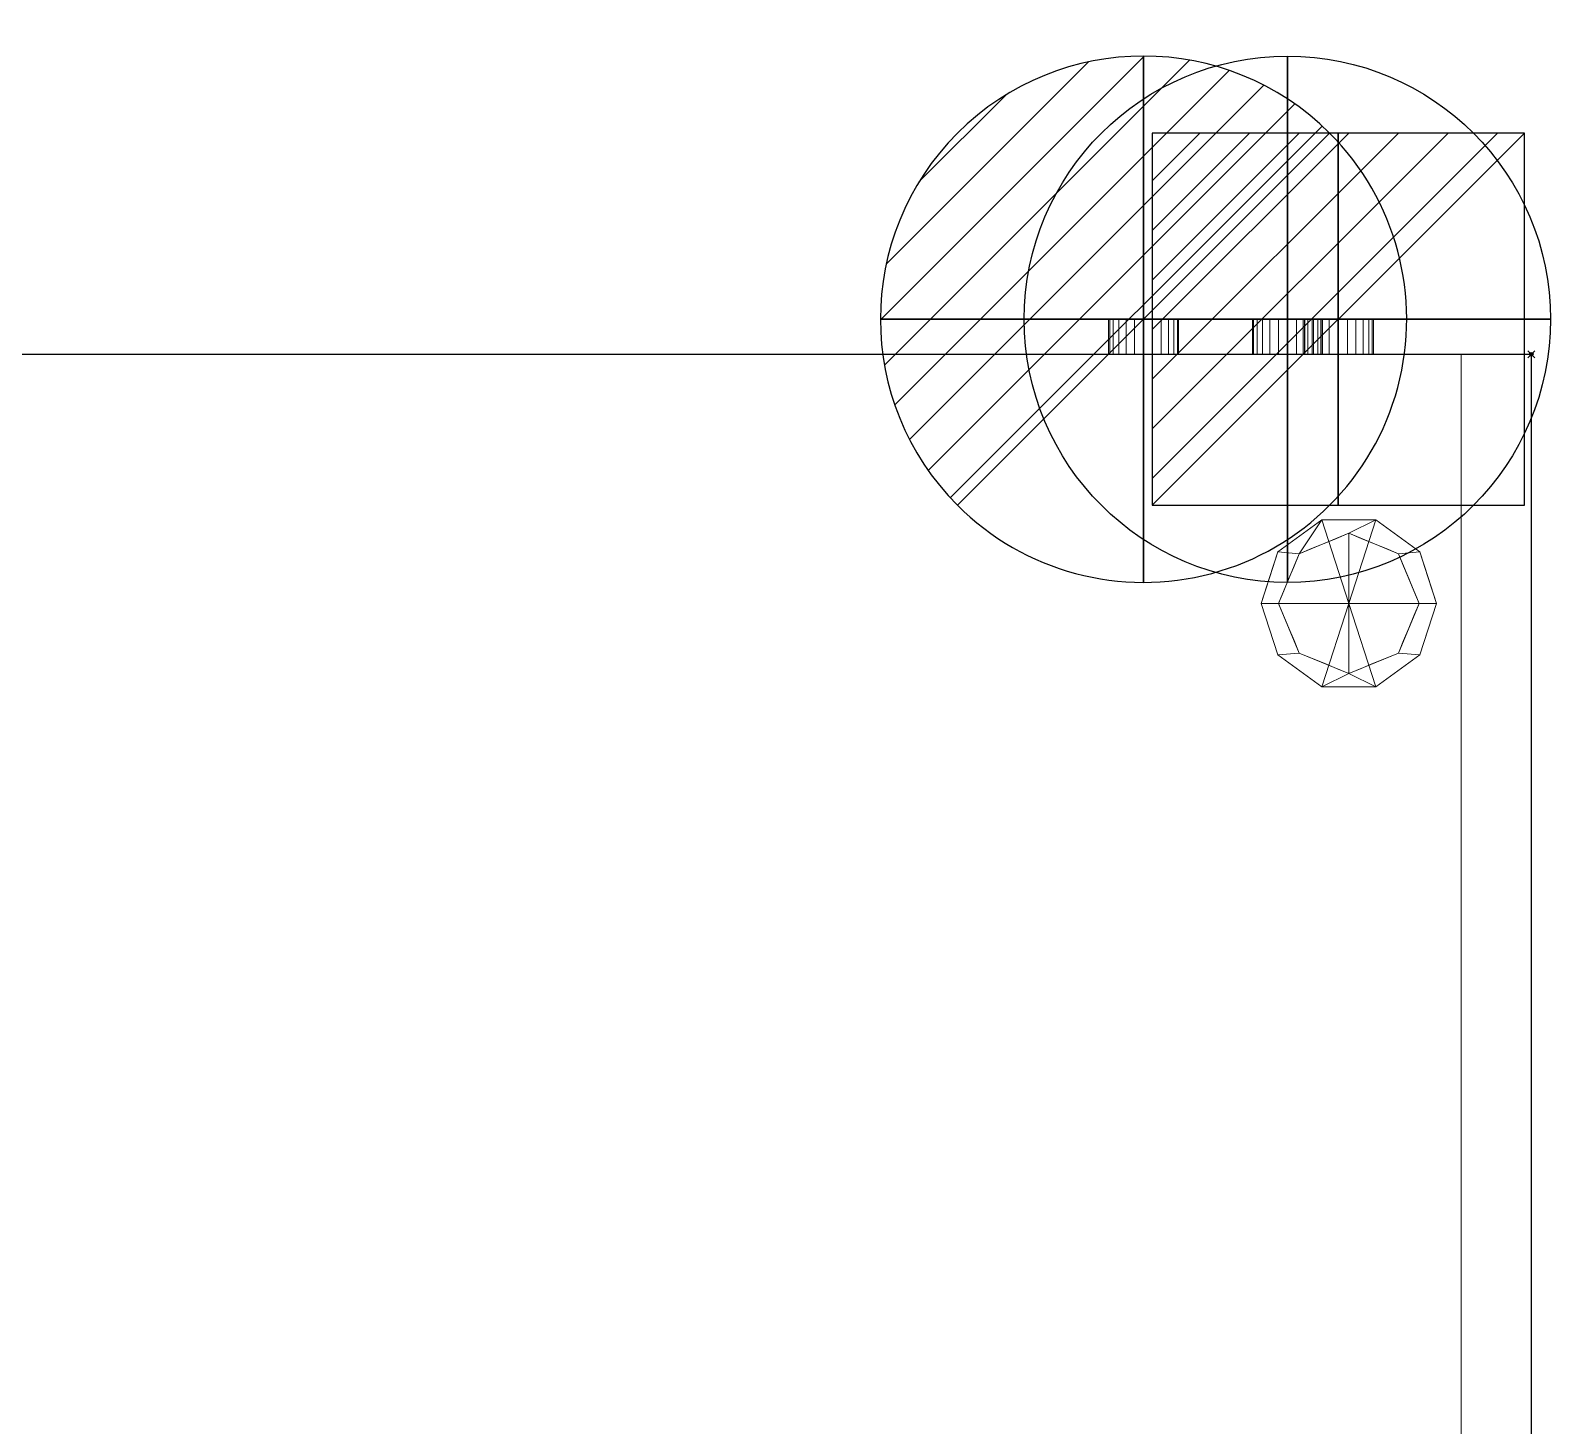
# Model space of a CAD drawing. Extents: x -1 to 865, y -703 to 92.
# Drawn here: x 432.2 to 865.5, y -305.3 to 92.3 of the extents above; entities that cross this region are included whole.
import ezdxf

# ---------------------------------------------------------------- set-up
doc = ezdxf.new("R2010")
doc.units = 0
doc.header["$PDMODE"] = 35
for name, color, linetype in [('IQ_200_2D', 1, 'Continuous'), ('IQ_200_3D', 1, 'Continuous'), ('IQ_CON_COLDWATER_INT', 7, 'Continuous'), ('IQ_CON_DRAIN_INT', 7, 'Continuous'), ('IQ_CON_ELECTRICITY_INT', 7, 'Continuous'), ('IQ_INS_3D', 3, 'Continuous')]:
    doc.layers.add(name, color=color, linetype=linetype)

# ---------------------------------------------------------------- blocks, each defined once
blk = doc.blocks.new('*X0')
at = {"color": 0}
for p, q in [((286.774344, 2204.447934), (296.618251, 2214.291842)), ((286.774344, 2205.862148), (295.204037, 2214.291842)), ((286.774344, 2207.276361), (293.789824, 2214.291842)), ((286.774344, 2208.690575), (292.37561, 2214.291842)), ((286.774344, 2210.104788), (290.961397, 2214.291842)), ((286.774344, 2211.519002), (289.547183, 2214.291842)), ((286.774344, 2212.933216), (288.13297, 2214.291842))]:
    blk.add_line(p, q, dxfattribs=at)
blk = doc.blocks.new('ELECTRICITY')
for p, q in [((2.121, 2.121), (-2.121, 2.121)), ((-2.121, 2.121), (-2.121, -2.121)), ((-2.121, -2.121), (2.121, 2.121)), ((2.121, -2.121), (2.121, 2.121)), ((-2.121, -2.121), (2.121, -2.121))]:
    blk.add_line(p, q)
at = {"extrusion": (-1, 0, 0)}
for p, q in [((0, -2.121, 2.121), (0, 2.121, 2.121)), ((0, 2.121, -2.121), (0, -2.121, -2.121)), ((0, 2.121, 2.121), (0, 2.121, -2.121)), ((0, 2.121, -2.121), (0, -2.121, 2.121)), ((0, -2.121, -2.121), (0, -2.121, 2.121))]:
    blk.add_line(p, q, dxfattribs=at)
at = {"extrusion": (0, -1, 0)}
for p, q in [((2.121, 0, 2.121), (-2.121, 0, 2.121)), ((-2.121, 0, -2.121), (2.121, 0, -2.121)), ((-2.121, 0, 2.121), (-2.121, 0, -2.121)), ((-2.121, 0, -2.121), (2.121, 0, 2.121)), ((2.121, 0, -2.121), (2.121, 0, 2.121))]:
    blk.add_line(p, q, dxfattribs=at)
at = {"xscale": 0.4000000000000909, "yscale": 0.4000000000000909, "zscale": 0.4000000000000909}
blk.add_blockref('*X0', (-116.831, -883.595), dxfattribs=at)
at = {"extrusion": (-1, 0, 0), "xscale": 0.3999999999999773, "yscale": 0.3999999999999773, "zscale": 0.3999999999999773}
blk.add_blockref('*X0', (-116.831, -883.595), dxfattribs=at)
at = {"extrusion": (0, -1, 0), "xscale": 0.4000000000000909, "yscale": 0.4000000000000909, "zscale": 0.4000000000000909}
blk.add_blockref('*X0', (-116.831, -883.595), dxfattribs=at)
blk = doc.blocks.new('*X3')
at = {"color": 0}
for p, q in [((313.993, 2209.039), (321.505, 2216.552)), ((314.108, 2207.74), (322.804, 2216.436)), ((314.158, 2210.619), (319.926, 2216.386)), ((314.399, 2206.617), (323.928, 2216.145)), ((314.821, 2205.625), (324.919, 2215.723)), ((315.101, 2212.976), (317.568, 2215.443)), ((315.354, 2204.743), (325.801, 2215.191)), ((315.985, 2203.96), (326.584, 2214.559))]:
    blk.add_line(p, q, dxfattribs=at)
blk = doc.blocks.new('DRAIN')
blk.add_line((-2.121, -2.121), (2.121, 2.121))
at = {"extrusion": (-1, 0, 0)}
blk.add_line((0, 2.121, -2.121), (0, -2.121, 2.121), dxfattribs=at)
at = {"extrusion": (0, -1, 0)}
blk.add_line((-2.121, 0, -2.121), (2.121, 0, 2.121), dxfattribs=at)
at = {"extrusion": (-1, 0, 0)}
for start, end in [(45, 225), (225, 45)]:
    blk.add_arc((0, 0), 3, start, end, dxfattribs=at)
for start, end in [(45, 225), (225, 45)]:
    blk.add_arc((0, 0), 3, start, end)
at = {"extrusion": (0, -1, 0)}
for start, end in [(45, 225), (225, 45)]:
    blk.add_arc((0, 0), 3, start, end, dxfattribs=at)
at = {"xscale": 0.4000000000000909, "yscale": 0.4000000000000909, "zscale": 0.4000000000000909}
blk.add_blockref('*X3', (-128.597, -883.621), dxfattribs=at)
at = {"extrusion": (-1, 0, 0), "xscale": 0.3999999999999773, "yscale": 0.3999999999999773, "zscale": 0.3999999999999773}
blk.add_blockref('*X3', (-128.597, -883.621), dxfattribs=at)
at = {"extrusion": (0, -1, 0), "xscale": 0.4000000000000909, "yscale": 0.4000000000000909, "zscale": 0.4000000000000909}
blk.add_blockref('*X3', (-128.597, -883.621), dxfattribs=at)
blk = doc.blocks.new('coldwater')
blk.add_circle((0, 0), 3)
at = {"extrusion": (-1, 0, 0)}
blk.add_circle((0, 0), 3, dxfattribs=at)
at = {"extrusion": (0, -1, 0)}
blk.add_circle((0, 0), 3, dxfattribs=at)

msp = doc.modelspace()

# ---------------------------------------------------------------- linework, layer by layer
at = {"layer": 'IQ_200_2D'}
for p, q in [((0, 0), (860, 0)), ((860, 0), (860, -701))]:
    msp.add_line(p, q, dxfattribs=at)
at = {"layer": 'IQ_INS_3D'}
msp.add_point((860, 0), dxfattribs=at)

# ---------------------------------------------------------------- block references
at = {"layer": 'IQ_CON_COLDWATER_INT', "xscale": 25, "yscale": 25, "zscale": 25}
msp.add_blockref('coldwater', (790.5, 10), dxfattribs=at)
at = {"layer": 'IQ_CON_DRAIN_INT', "xscale": 25, "yscale": 25, "zscale": 25}
msp.add_blockref('DRAIN', (749.5, 10), dxfattribs=at)
at = {"layer": 'IQ_CON_ELECTRICITY_INT', "xscale": 25, "yscale": 25, "zscale": 25}
msp.add_blockref('ELECTRICITY', (805, 10), dxfattribs=at)

# ---------------------------------------------------------------- meshes
at = {"layer": 'IQ_200_3D', "lineweight": 9}
mesh = msp.add_polyface(dxfattribs=at)
corners = [(739.5, 10, 338), (739.84, 10, 340.59), (740.84, 10, 343), (742.43, 10, 345.07), (744.5, 10, 346.66), (746.91, 10, 347.66), (749.5, 10, 348), (752.09, 10, 347.66), (754.5, 10, 346.66), (756.57, 10, 345.07), (758.16, 10, 343), (759.16, 10, 340.59), (759.5, 10, 338), (759.16, 10, 335.41), (758.16, 10, 333), (756.57, 10, 330.93), (754.5, 10, 329.34), (752.09, 10, 328.34), (749.5, 10, 328), (746.91, 10, 328.34), (744.5, 10, 329.34), (742.43, 10, 330.93), (740.84, 10, 333), (739.84, 10, 335.41)]
mesh.append_faces([[corners[k] for k in face] for face in [(4, 2, 3), (19, 16, 17, 18)]], dxfattribs={"vtx0": -1})
mesh.append_faces([[corners[k] for k in face] for face in [(2, 20, 1)]], dxfattribs={"vtx0": -1, "vtx1": -1})
mesh.append_faces([[corners[k] for k in face] for face in [(20, 7, 16, 19), (13, 16, 7)]], dxfattribs={"vtx0": -1, "vtx1": -1, "vtx2": -1})
mesh.append_faces([[corners[k] for k in face] for face in [(7, 20, 2, 4)]], dxfattribs={"vtx0": -1, "vtx1": -1, "vtx2": -1, "vtx3": -1})
mesh.append_faces([[corners[k] for k in face] for face in [(11, 12, 9, 10)]], dxfattribs={"vtx1": -1})
mesh.append_faces([[corners[k] for k in face] for face in [(12, 13, 9)]], dxfattribs={"vtx1": -1, "vtx2": -1})
mesh.append_faces([[corners[k] for k in face] for face in [(5, 6, 7, 4), (23, 0, 1, 22)]], dxfattribs={"vtx2": -1})
mesh.append_faces([[corners[k] for k in face] for face in [(7, 8, 9, 13), (20, 21, 22, 1)]], dxfattribs={"vtx2": -1, "vtx3": -1})
mesh.append_faces([[corners[k] for k in face] for face in [(13, 14, 15, 16)]], dxfattribs={"vtx3": -1})
mesh = msp.add_polyface(dxfattribs=at)
corners = [(739.5, 10, 338), (739.84, 10, 335.41), (740.84, 10, 333), (742.43, 10, 330.93), (744.5, 10, 329.34), (746.91, 10, 328.34), (749.5, 10, 328), (752.09, 10, 328.34), (754.5, 10, 329.34), (756.57, 10, 330.93), (758.16, 10, 333), (759.16, 10, 335.41), (759.5, 10, 338), (759.5, 0, 338), (759.16, 0, 335.41), (758.16, 0, 333), (756.57, 0, 330.93), (754.5, 0, 329.34), (752.09, 0, 328.34), (749.5, 0, 328), (746.91, 0, 328.34), (744.5, 0, 329.34), (742.43, 0, 330.93), (740.84, 0, 333), (739.84, 0, 335.41), (739.5, 0, 338)]
mesh.append_faces([[corners[k] for k in face] for face in [(13, 14, 11, 12), (0, 1, 24, 25)]], dxfattribs={"vtx1": -1})
mesh.append_faces([[corners[k] for k in face] for face in [(14, 15, 10, 11), (16, 17, 8, 9), (15, 16, 9, 10), (17, 18, 7, 8), (6, 7, 18, 19), (19, 20, 5, 6), (20, 21, 4, 5), (22, 23, 2, 3), (21, 22, 3, 4), (23, 24, 1, 2)]], dxfattribs={"vtx1": -1, "vtx3": -1})
mesh = msp.add_polyface(dxfattribs=at)
corners = [(759.5, 10, 338), (759.16, 10, 340.59), (758.16, 10, 343), (756.57, 10, 345.07), (754.5, 10, 346.66), (752.09, 10, 347.66), (749.5, 10, 348), (746.91, 10, 347.66), (744.5, 10, 346.66), (742.43, 10, 345.07), (740.84, 10, 343), (739.84, 10, 340.59), (739.5, 10, 338), (739.5, 0, 338), (739.84, 0, 340.59), (740.84, 0, 343), (742.43, 0, 345.07), (744.5, 0, 346.66), (746.91, 0, 347.66), (749.5, 0, 348), (752.09, 0, 347.66), (754.5, 0, 346.66), (756.57, 0, 345.07), (758.16, 0, 343), (759.16, 0, 340.59), (759.5, 0, 338)]
mesh.append_faces([[corners[k] for k in face] for face in [(13, 14, 11, 12), (0, 1, 24, 25)]], dxfattribs={"vtx1": -1})
mesh.append_faces([[corners[k] for k in face] for face in [(14, 15, 10, 11), (16, 17, 8, 9), (15, 16, 9, 10), (17, 18, 7, 8), (6, 7, 18, 19), (19, 20, 5, 6), (20, 21, 4, 5), (22, 23, 2, 3), (21, 22, 3, 4), (23, 24, 1, 2)]], dxfattribs={"vtx1": -1, "vtx3": -1})
mesh = msp.add_polyface(dxfattribs=at)
corners = [(780.5, 10, 370), (780.84, 10, 372.59), (781.84, 10, 375), (783.43, 10, 377.07), (785.5, 10, 378.66), (787.91, 10, 379.66), (790.5, 10, 380), (793.09, 10, 379.66), (795.5, 10, 378.66), (797.57, 10, 377.07), (799.16, 10, 375), (800.16, 10, 372.59), (800.5, 10, 370), (800.16, 10, 367.41), (799.16, 10, 365), (797.57, 10, 362.93), (795.5, 10, 361.34), (793.09, 10, 360.34), (790.5, 10, 360), (787.91, 10, 360.34), (785.5, 10, 361.34), (783.43, 10, 362.93), (781.84, 10, 365), (780.84, 10, 367.41)]
mesh.append_faces([[corners[k] for k in face] for face in [(11, 9, 10), (4, 2, 3), (19, 16, 17, 18)]], dxfattribs={"vtx0": -1})
mesh.append_faces([[corners[k] for k in face] for face in [(20, 7, 16, 19), (20, 23, 2)]], dxfattribs={"vtx0": -1, "vtx1": -1, "vtx2": -1})
mesh.append_faces([[corners[k] for k in face] for face in [(7, 20, 2, 4)]], dxfattribs={"vtx0": -1, "vtx1": -1, "vtx2": -1, "vtx3": -1})
mesh.append_faces([[corners[k] for k in face] for face in [(7, 11, 15, 16)]], dxfattribs={"vtx0": -1, "vtx1": -1, "vtx3": -1})
mesh.append_faces([[corners[k] for k in face] for face in [(1, 2, 23, 0), (22, 23, 20, 21)]], dxfattribs={"vtx1": -1})
mesh.append_faces([[corners[k] for k in face] for face in [(5, 6, 7, 4), (13, 14, 15)]], dxfattribs={"vtx2": -1})
mesh.append_faces([[corners[k] for k in face] for face in [(7, 8, 9, 11), (11, 12, 13, 15)]], dxfattribs={"vtx2": -1, "vtx3": -1})
mesh = msp.add_polyface(dxfattribs=at)
corners = [(780.5, 10, 370), (780.84, 10, 367.41), (781.84, 10, 365), (783.43, 10, 362.93), (785.5, 10, 361.34), (787.91, 10, 360.34), (790.5, 10, 360), (793.09, 10, 360.34), (795.5, 10, 361.34), (797.57, 10, 362.93), (799.16, 10, 365), (800.16, 10, 367.41), (800.5, 10, 370), (800.5, 0, 370), (800.16, 0, 367.41), (799.16, 0, 365), (797.57, 0, 362.93), (795.5, 0, 361.34), (793.09, 0, 360.34), (790.5, 0, 360), (787.91, 0, 360.34), (785.5, 0, 361.34), (783.43, 0, 362.93), (781.84, 0, 365), (780.84, 0, 367.41), (780.5, 0, 370)]
mesh.append_faces([[corners[k] for k in face] for face in [(13, 14, 11, 12), (0, 1, 24, 25)]], dxfattribs={"vtx1": -1})
mesh.append_faces([[corners[k] for k in face] for face in [(14, 15, 10, 11), (16, 17, 8, 9), (15, 16, 9, 10), (17, 18, 7, 8), (6, 7, 18, 19), (19, 20, 5, 6), (20, 21, 4, 5), (22, 23, 2, 3), (21, 22, 3, 4), (23, 24, 1, 2)]], dxfattribs={"vtx1": -1, "vtx3": -1})
mesh = msp.add_polyface(dxfattribs=at)
corners = [(800.5, 10, 370), (800.16, 10, 372.59), (799.16, 10, 375), (797.57, 10, 377.07), (795.5, 10, 378.66), (793.09, 10, 379.66), (790.5, 10, 380), (787.91, 10, 379.66), (785.5, 10, 378.66), (783.43, 10, 377.07), (781.84, 10, 375), (780.84, 10, 372.59), (780.5, 10, 370), (780.5, 0, 370), (780.84, 0, 372.59), (781.84, 0, 375), (783.43, 0, 377.07), (785.5, 0, 378.66), (787.91, 0, 379.66), (790.5, 0, 380), (793.09, 0, 379.66), (795.5, 0, 378.66), (797.57, 0, 377.07), (799.16, 0, 375), (800.16, 0, 372.59), (800.5, 0, 370)]
mesh.append_faces([[corners[k] for k in face] for face in [(13, 14, 11, 12), (0, 1, 24, 25)]], dxfattribs={"vtx1": -1})
mesh.append_faces([[corners[k] for k in face] for face in [(14, 15, 10, 11), (16, 17, 8, 9), (15, 16, 9, 10), (17, 18, 7, 8), (6, 7, 18, 19), (19, 20, 5, 6), (20, 21, 4, 5), (22, 23, 2, 3), (21, 22, 3, 4), (23, 24, 1, 2)]], dxfattribs={"vtx1": -1, "vtx3": -1})
mesh = msp.add_polyface(dxfattribs=at)
corners = [(795, 10, 222), (795.34, 10, 224.59), (796.34, 10, 227), (797.93, 10, 229.07), (800, 10, 230.66), (802.41, 10, 231.66), (805, 10, 232), (807.59, 10, 231.66), (810, 10, 230.66), (812.07, 10, 229.07), (813.66, 10, 227), (814.66, 10, 224.59), (815, 10, 222), (814.66, 10, 219.41), (813.66, 10, 217), (812.07, 10, 214.93), (810, 10, 213.34), (807.59, 10, 212.34), (805, 10, 212), (802.41, 10, 212.34), (800, 10, 213.34), (797.93, 10, 214.93), (796.34, 10, 217), (795.34, 10, 219.41)]
mesh.append_faces([[corners[k] for k in face] for face in [(7, 5, 6)]], dxfattribs={"vtx0": -1})
mesh.append_faces([[corners[k] for k in face] for face in [(13, 8, 11, 12), (1, 4, 23, 0), (17, 19, 15, 16)]], dxfattribs={"vtx0": -1, "vtx1": -1})
mesh.append_faces([[corners[k] for k in face] for face in [(7, 23, 4, 5)]], dxfattribs={"vtx0": -1, "vtx1": -1, "vtx3": -1})
mesh.append_faces([[corners[k] for k in face] for face in [(18, 19, 17)]], dxfattribs={"vtx1": -1})
mesh.append_faces([[corners[k] for k in face] for face in [(7, 8, 15, 19)]], dxfattribs={"vtx1": -1, "vtx2": -1, "vtx3": -1})
mesh.append_faces([[corners[k] for k in face] for face in [(2, 3, 4, 1)]], dxfattribs={"vtx2": -1})
mesh.append_faces([[corners[k] for k in face] for face in [(13, 14, 15, 8), (21, 22, 23, 7), (19, 20, 21, 7)]], dxfattribs={"vtx2": -1, "vtx3": -1})
mesh.append_faces([[corners[k] for k in face] for face in [(8, 9, 10, 11)]], dxfattribs={"vtx3": -1})
mesh = msp.add_polyface(dxfattribs=at)
corners = [(795, 10, 222), (795.34, 10, 219.41), (796.34, 10, 217), (797.93, 10, 214.93), (800, 10, 213.34), (802.41, 10, 212.34), (805, 10, 212), (807.59, 10, 212.34), (810, 10, 213.34), (812.07, 10, 214.93), (813.66, 10, 217), (814.66, 10, 219.41), (815, 10, 222), (815, 0, 222), (814.66, 0, 219.41), (813.66, 0, 217), (812.07, 0, 214.93), (810, 0, 213.34), (807.59, 0, 212.34), (805, 0, 212), (802.41, 0, 212.34), (800, 0, 213.34), (797.93, 0, 214.93), (796.34, 0, 217), (795.34, 0, 219.41), (795, 0, 222)]
mesh.append_faces([[corners[k] for k in face] for face in [(13, 14, 11, 12), (0, 1, 24, 25)]], dxfattribs={"vtx1": -1})
mesh.append_faces([[corners[k] for k in face] for face in [(14, 15, 10, 11), (16, 17, 8, 9), (15, 16, 9, 10), (17, 18, 7, 8), (6, 7, 18, 19), (19, 20, 5, 6), (20, 21, 4, 5), (22, 23, 2, 3), (21, 22, 3, 4), (23, 24, 1, 2)]], dxfattribs={"vtx1": -1, "vtx3": -1})
mesh = msp.add_polyface(dxfattribs=at)
corners = [(815, 10, 222), (814.66, 10, 224.59), (813.66, 10, 227), (812.07, 10, 229.07), (810, 10, 230.66), (807.59, 10, 231.66), (805, 10, 232), (802.41, 10, 231.66), (800, 10, 230.66), (797.93, 10, 229.07), (796.34, 10, 227), (795.34, 10, 224.59), (795, 10, 222), (795, 0, 222), (795.34, 0, 224.59), (796.34, 0, 227), (797.93, 0, 229.07), (800, 0, 230.66), (802.41, 0, 231.66), (805, 0, 232), (807.59, 0, 231.66), (810, 0, 230.66), (812.07, 0, 229.07), (813.66, 0, 227), (814.66, 0, 224.59), (815, 0, 222)]
mesh.append_faces([[corners[k] for k in face] for face in [(13, 14, 11, 12), (0, 1, 24, 25)]], dxfattribs={"vtx1": -1})
mesh.append_faces([[corners[k] for k in face] for face in [(14, 15, 10, 11), (16, 17, 8, 9), (15, 16, 9, 10), (17, 18, 7, 8), (6, 7, 18, 19), (19, 20, 5, 6), (20, 21, 4, 5), (22, 23, 2, 3), (21, 22, 3, 4), (23, 24, 1, 2)]], dxfattribs={"vtx1": -1, "vtx3": -1})
mesh = msp.add_polyface(dxfattribs=at)
corners = [(860, 0, 1198), (0, 0, 1198), (0, -691, 1198), (860, -691, 1198)]
mesh.append_faces([[corners[k] for k in face] for face in [(0, 1, 2, 3)]])
mesh = msp.add_polyface(dxfattribs=at)
corners = [(860, -701, 1178), (0, -701, 1178), (0, 0, 1178), (860, 0, 1178)]
mesh.append_faces([[corners[k] for k in face] for face in [(0, 1, 2, 3)]])
mesh = msp.add_polyface(dxfattribs=at)
corners = [(860, 0, 1178), (0, 0, 1178), (0, 0, 1198), (860, 0, 1198)]
mesh.append_faces([[corners[k] for k in face] for face in [(0, 1, 2, 3)]])
mesh = msp.add_polyface(dxfattribs=at)
corners = [(20, 0, 1178), (20, -661, 1178), (840, -661, 1178), (840, 0, 1178)]
mesh.append_faces([[corners[k] for k in face] for face in [(0, 1, 2, 3)]])
mesh = msp.add_polyface(dxfattribs=at)
corners = [(840, -661, 154), (20, -661, 154), (20, 0, 154), (840, 0, 154)]
mesh.append_faces([[corners[k] for k in face] for face in [(0, 1, 2, 3)]])
mesh = msp.add_polyface(dxfattribs=at)
corners = [(840, 0, 1178), (840, 0, 154), (20, 0, 154), (20, 0, 1178)]
mesh.append_faces([[corners[k] for k in face] for face in [(0, 1, 2, 3)]])
mesh = msp.add_polyface(dxfattribs=at)
corners = [(739.5, 0, 338), (739.84, 0, 335.41), (740.84, 0, 333), (742.43, 0, 330.93), (744.5, 0, 329.34), (746.91, 0, 328.34), (749.5, 0, 328), (752.09, 0, 328.34), (754.5, 0, 329.34), (756.57, 0, 330.93), (758.16, 0, 333), (759.16, 0, 335.41), (759.5, 0, 338), (759.16, 0, 340.59), (758.16, 0, 343), (756.57, 0, 345.07), (754.5, 0, 346.66), (752.09, 0, 347.66), (749.5, 0, 348), (746.91, 0, 347.66), (744.5, 0, 346.66), (742.43, 0, 345.07), (740.84, 0, 343), (739.84, 0, 340.59)]
mesh.append_faces([[corners[k] for k in face] for face in [(15, 12, 13, 14)]], dxfattribs={"vtx0": -1})
mesh.append_faces([[corners[k] for k in face] for face in [(12, 15, 11)]], dxfattribs={"vtx0": -1, "vtx1": -1})
mesh.append_faces([[corners[k] for k in face] for face in [(17, 8, 11, 15)]], dxfattribs={"vtx0": -1, "vtx1": -1, "vtx2": -1, "vtx3": -1})
mesh.append_faces([[corners[k] for k in face] for face in [(8, 17, 4, 5), (4, 17, 22, 23)]], dxfattribs={"vtx0": -1, "vtx1": -1, "vtx3": -1})
mesh.append_faces([[corners[k] for k in face] for face in [(19, 20, 17, 18)]], dxfattribs={"vtx1": -1})
mesh.append_faces([[corners[k] for k in face] for face in [(9, 10, 11, 8), (15, 16, 17)]], dxfattribs={"vtx2": -1})
mesh.append_faces([[corners[k] for k in face] for face in [(2, 3, 4, 23), (20, 21, 22, 17)]], dxfattribs={"vtx2": -1, "vtx3": -1})
mesh.append_faces([[corners[k] for k in face] for face in [(5, 6, 7, 8), (23, 0, 1, 2)]], dxfattribs={"vtx3": -1})
mesh = msp.add_polyface(dxfattribs=at)
corners = [(780.5, 0, 370), (780.84, 0, 367.41), (781.84, 0, 365), (783.43, 0, 362.93), (785.5, 0, 361.34), (787.91, 0, 360.34), (790.5, 0, 360), (793.09, 0, 360.34), (795.5, 0, 361.34), (797.57, 0, 362.93), (799.16, 0, 365), (800.16, 0, 367.41), (800.5, 0, 370), (800.16, 0, 372.59), (799.16, 0, 375), (797.57, 0, 377.07), (795.5, 0, 378.66), (793.09, 0, 379.66), (790.5, 0, 380), (787.91, 0, 379.66), (785.5, 0, 378.66), (783.43, 0, 377.07), (781.84, 0, 375), (780.84, 0, 372.59)]
mesh.append_faces([[corners[k] for k in face] for face in [(15, 13, 14)]], dxfattribs={"vtx0": -1})
mesh.append_faces([[corners[k] for k in face] for face in [(9, 13, 17)]], dxfattribs={"vtx0": -1, "vtx1": -1, "vtx2": -1})
mesh.append_faces([[corners[k] for k in face] for face in [(22, 1, 4, 17)]], dxfattribs={"vtx0": -1, "vtx1": -1, "vtx2": -1, "vtx3": -1})
mesh.append_faces([[corners[k] for k in face] for face in [(17, 4, 8, 9)]], dxfattribs={"vtx0": -1, "vtx1": -1, "vtx3": -1})
mesh.append_faces([[corners[k] for k in face] for face in [(19, 20, 17, 18), (12, 13, 11)]], dxfattribs={"vtx1": -1})
mesh.append_faces([[corners[k] for k in face] for face in [(4, 5, 8)]], dxfattribs={"vtx1": -1, "vtx2": -1})
mesh.append_faces([[corners[k] for k in face] for face in [(2, 3, 4, 1), (23, 0, 1, 22)]], dxfattribs={"vtx2": -1})
mesh.append_faces([[corners[k] for k in face] for face in [(9, 10, 11, 13), (15, 16, 17, 13), (20, 21, 22, 17)]], dxfattribs={"vtx2": -1, "vtx3": -1})
mesh.append_faces([[corners[k] for k in face] for face in [(5, 6, 7, 8)]], dxfattribs={"vtx3": -1})
mesh = msp.add_polyface(dxfattribs=at)
corners = [(795, 0, 222), (795.34, 0, 219.41), (796.34, 0, 217), (797.93, 0, 214.93), (800, 0, 213.34), (802.41, 0, 212.34), (805, 0, 212), (807.59, 0, 212.34), (810, 0, 213.34), (812.07, 0, 214.93), (813.66, 0, 217), (814.66, 0, 219.41), (815, 0, 222), (814.66, 0, 224.59), (813.66, 0, 227), (812.07, 0, 229.07), (810, 0, 230.66), (807.59, 0, 231.66), (805, 0, 232), (802.41, 0, 231.66), (800, 0, 230.66), (797.93, 0, 229.07), (796.34, 0, 227), (795.34, 0, 224.59)]
mesh.append_faces([[corners[k] for k in face] for face in [(9, 7, 8), (5, 3, 4), (16, 14, 15), (13, 11, 12)]], dxfattribs={"vtx0": -1})
mesh.append_faces([[corners[k] for k in face] for face in [(3, 17, 1, 2), (17, 9, 16)]], dxfattribs={"vtx0": -1, "vtx1": -1})
mesh.append_faces([[corners[k] for k in face] for face in [(20, 1, 17, 19)]], dxfattribs={"vtx0": -1, "vtx1": -1, "vtx2": -1})
mesh.append_faces([[corners[k] for k in face] for face in [(5, 9, 17, 3)]], dxfattribs={"vtx0": -1, "vtx1": -1, "vtx2": -1, "vtx3": -1})
mesh.append_faces([[corners[k] for k in face] for face in [(16, 11, 13, 14)]], dxfattribs={"vtx0": -1, "vtx1": -1, "vtx3": -1})
mesh.append_faces([[corners[k] for k in face] for face in [(18, 19, 17)]], dxfattribs={"vtx1": -1})
mesh.append_faces([[corners[k] for k in face] for face in [(5, 6, 7, 9), (9, 10, 11, 16), (23, 0, 1, 20)]], dxfattribs={"vtx2": -1, "vtx3": -1})
mesh.append_faces([[corners[k] for k in face] for face in [(20, 21, 22, 23)]], dxfattribs={"vtx3": -1})
mesh = msp.add_polyface(dxfattribs=at)
corners = [(840, 0, 1178), (840, -701, 1178), (860, -701, 1178), (860, 0, 1178)]
mesh.append_faces([[corners[k] for k in face] for face in [(0, 1, 2, 3)]])
mesh = msp.add_polyface(dxfattribs=at)
corners = [(860, -701, 154), (840, -701, 154), (840, 0, 154), (860, 0, 154)]
mesh.append_faces([[corners[k] for k in face] for face in [(0, 1, 2, 3)]])
mesh = msp.add_polyface(dxfattribs=at)
corners = [(860, 0, 1178), (860, 0, 154), (840, 0, 154), (840, 0, 1178)]
mesh.append_faces([[corners[k] for k in face] for face in [(0, 1, 2, 3)]])
mesh = msp.add_polyface(dxfattribs=at)
corners = [(840, 0, 1178), (840, 0, 154), (840, -701, 154), (840, -701, 1178)]
mesh.append_faces([[corners[k] for k in face] for face in [(0, 1, 2, 3)]])
mesh = msp.add_polyface(dxfattribs=at)
corners = [(840, -661, 1178), (840, -661, 154), (840, 0, 154), (840, 0, 1178)]
mesh.append_faces([[corners[k] for k in face] for face in [(0, 1, 2, 3)]])
mesh = msp.add_polyface(dxfattribs=at)
corners = [(860, 0, 1198), (860, -691, 1198), (860, -693.59, 1197.66), (860, -696, 1196.66), (860, -698.07, 1195.07), (860, -699.66, 1193), (860, -700.66, 1190.59), (860, -701, 1188), (860, -701, 1178), (860, 0, 1178)]
mesh.append_faces([[corners[k] for k in face] for face in [(7, 5, 6)]], dxfattribs={"vtx0": -1})
mesh.append_faces([[corners[k] for k in face] for face in [(1, 5, 7, 8)]], dxfattribs={"vtx0": -1, "vtx1": -1, "vtx3": -1})
mesh.append_faces([[corners[k] for k in face] for face in [(5, 1, 2, 3)]], dxfattribs={"vtx0": -1, "vtx3": -1})
mesh.append_faces([[corners[k] for k in face] for face in [(9, 0, 1, 8), (3, 4, 5)]], dxfattribs={"vtx2": -1})
mesh = msp.add_polyface(dxfattribs=at)
corners = [(860, -701, 1178), (860, -701, 154), (860, 0, 154), (860, 0, 1178)]
mesh.append_faces([[corners[k] for k in face] for face in [(0, 1, 2, 3)]])
mesh = msp.add_polyface(dxfattribs=at)
corners = [(808, -71, 154), (833, -71, 154), (828.23, -56.31, 154), (815.73, -47.22, 154), (800.27, -47.22, 154), (787.77, -56.31, 154), (783, -71, 154)]
mesh.append_faces([[corners[k] for k in face] for face in [(0, 4, 5, 6)]], dxfattribs={"vtx0": -1})
mesh.append_faces([[corners[k] for k in face] for face in [(4, 0, 3)]], dxfattribs={"vtx0": -1, "vtx1": -1})
mesh.append_faces([[corners[k] for k in face] for face in [(0, 1, 2, 3)]], dxfattribs={"vtx3": -1})
mesh = msp.add_polyface(dxfattribs=at)
corners = [(783, -71, 154), (787.77, -56.31, 154), (800.27, -47.22, 154), (815.73, -47.22, 154), (828.23, -56.31, 154), (833, -71, 154), (833, -71, 60), (828.23, -56.31, 60), (815.73, -47.22, 60), (800.27, -47.22, 60), (787.77, -56.31, 60), (783, -71, 60), (830.54, -63.42, 154), (830.61, -63.65, 60), (821.98, -51.76, 60), (821.98, -51.76, 154), (808, -47.22, 154), (808, -47.22, 60), (794.02, -51.76, 60), (794.02, -51.76, 154), (785.46, -63.42, 60), (785.39, -63.65, 154)]
mesh.append_faces([[corners[k] for k in face] for face in [(13, 5, 6)]], dxfattribs={"vtx0": -1})
mesh.append_faces([[corners[k] for k in face] for face in [(7, 12, 13), (5, 13, 12), (1, 20, 21), (11, 21, 20), (20, 1, 10)]], dxfattribs={"vtx0": -1, "vtx1": -1})
mesh.append_faces([[corners[k] for k in face] for face in [(7, 4, 12)]], dxfattribs={"vtx0": -1, "vtx2": -1})
mesh.append_faces([[corners[k] for k in face] for face in [(15, 4, 7, 14), (3, 15, 14, 8), (17, 9, 2, 16), (19, 2, 9, 18), (18, 10, 1, 19), (16, 3, 8, 17)]], dxfattribs={"vtx1": -1, "vtx3": -1})
mesh.append_faces([[corners[k] for k in face] for face in [(11, 0, 21)]], dxfattribs={"vtx2": -1})
mesh = msp.add_polyface(dxfattribs=at)
corners = [(783, -71, 60), (787.77, -56.31, 60), (800.27, -47.22, 60), (815.73, -47.22, 60), (828.23, -56.31, 60), (833, -71, 60), (828, -71, 60), (822.14, -56.86, 60), (808, -51, 60), (793.86, -56.86, 60), (788, -71, 60)]
mesh.append_faces([[corners[k] for k in face] for face in [(1, 9, 10, 0)]], dxfattribs={"vtx0": -1})
mesh.append_faces([[corners[k] for k in face] for face in [(1, 2, 9)]], dxfattribs={"vtx1": -1, "vtx2": -1})
mesh.append_faces([[corners[k] for k in face] for face in [(3, 4, 7, 8), (8, 9, 2, 3)]], dxfattribs={"vtx1": -1, "vtx3": -1})
mesh.append_faces([[corners[k] for k in face] for face in [(4, 5, 6, 7)]], dxfattribs={"vtx3": -1})
mesh = msp.add_polyface(dxfattribs=at)
corners = [(788, -71, 60), (793.86, -56.86, 60), (808, -51, 60), (822.14, -56.86, 60), (828, -71, 60), (828, -71, 0), (822.14, -56.86, 0), (808, -51, 0), (793.86, -56.86, 0), (788, -71, 0), (824.61, -62.82, 60), (825.07, -63.93, 0), (823.61, -60.39, 0), (815.07, -53.93, 60), (815.07, -53.93, 0), (811.54, -52.46, 0), (790.93, -63.93, 60), (790.93, -63.93, 0), (789.69, -66.91, 0), (800.93, -53.93, 0), (800.93, -53.93, 60), (804.46, -52.46, 60), (826.31, -66.91, 60), (818.61, -55.39, 0), (818.61, -55.39, 60), (811.54, -52.46, 60), (792.39, -60.39, 60), (792.39, -60.39, 0), (789.46, -67.46, 60), (797.39, -55.39, 0), (797.39, -55.39, 60), (804.46, -52.46, 0), (826.54, -67.46, 0)]
mesh.append_faces([[corners[k] for k in face] for face in [(28, 9, 0), (32, 4, 5)]], dxfattribs={"vtx0": -1})
mesh.append_faces([[corners[k] for k in face] for face in [(18, 16, 17), (9, 28, 18), (4, 32, 22)]], dxfattribs={"vtx0": -1, "vtx1": -1})
mesh.append_faces([[corners[k] for k in face] for face in [(3, 12, 6), (10, 11, 12)]], dxfattribs={"vtx0": -1, "vtx2": -1})
mesh.append_faces([[corners[k] for k in face] for face in [(10, 22, 11), (3, 10, 12), (28, 16, 18), (32, 11, 22)]], dxfattribs={"vtx1": -1, "vtx2": -1})
mesh.append_faces([[corners[k] for k in face] for face in [(15, 7, 2, 25), (13, 24, 23, 14), (7, 31, 21, 2), (19, 29, 30, 20), (25, 13, 14, 15), (8, 27, 26, 1), (1, 30, 29, 8), (24, 3, 6, 23), (27, 17, 16, 26), (31, 19, 20, 21)]], dxfattribs={"vtx1": -1, "vtx3": -1})
mesh = msp.add_polyface(dxfattribs=at)
corners = [(788, -71, 0), (793.86, -56.86, 0), (808, -51, 0), (822.14, -56.86, 0), (828, -71, 0), (808, -71, 0)]
mesh.append_faces([[corners[k] for k in face] for face in [(3, 4, 5, 2)]], dxfattribs={"vtx2": -1})
mesh.append_faces([[corners[k] for k in face] for face in [(5, 0, 1, 2)]], dxfattribs={"vtx3": -1})
mesh = msp.add_polyface(dxfattribs=at)
corners = [(808, -71, 154), (783, -71, 154), (787.77, -85.69, 154), (800.27, -94.78, 154), (815.73, -94.78, 154), (828.23, -85.69, 154), (833, -71, 154)]
mesh.append_faces([[corners[k] for k in face] for face in [(0, 4, 5, 6)]], dxfattribs={"vtx0": -1})
mesh.append_faces([[corners[k] for k in face] for face in [(0, 3, 4)]], dxfattribs={"vtx0": -1, "vtx2": -1})
mesh.append_faces([[corners[k] for k in face] for face in [(0, 1, 2, 3)]], dxfattribs={"vtx3": -1})
mesh = msp.add_polyface(dxfattribs=at)
corners = [(833, -71, 154), (828.23, -85.69, 154), (815.73, -94.78, 154), (800.27, -94.78, 154), (787.77, -85.69, 154), (783, -71, 154), (783, -71, 60), (787.77, -85.69, 60), (800.27, -94.78, 60), (815.73, -94.78, 60), (828.23, -85.69, 60), (833, -71, 60), (794.02, -90.24, 154), (794.02, -90.24, 60), (785.39, -78.35, 154), (785.39, -78.35, 60), (808, -94.78, 154), (808, -94.78, 60), (821.98, -90.24, 60), (821.98, -90.24, 154), (830.54, -78.58, 60), (830.61, -78.35, 154)]
mesh.append_faces([[corners[k] for k in face] for face in [(1, 20, 21), (11, 21, 20), (20, 1, 10)]], dxfattribs={"vtx0": -1, "vtx1": -1})
mesh.append_faces([[corners[k] for k in face] for face in [(4, 14, 15, 7), (2, 16, 17, 9), (13, 8, 3, 12), (7, 13, 12, 4), (9, 18, 19, 2), (16, 3, 8, 17), (1, 19, 18, 10)]], dxfattribs={"vtx1": -1, "vtx3": -1})
mesh.append_faces([[corners[k] for k in face] for face in [(5, 6, 15, 14), (11, 0, 21)]], dxfattribs={"vtx2": -1})
mesh = msp.add_polyface(dxfattribs=at)
corners = [(833, -71, 60), (828.23, -85.69, 60), (815.73, -94.78, 60), (800.27, -94.78, 60), (787.77, -85.69, 60), (783, -71, 60), (788, -71, 60), (793.86, -85.14, 60), (808, -91, 60), (822.14, -85.14, 60), (828, -71, 60)]
mesh.append_faces([[corners[k] for k in face] for face in [(9, 1, 2, 8)]], dxfattribs={"vtx0": -1, "vtx2": -1})
mesh.append_faces([[corners[k] for k in face] for face in [(6, 7, 4, 5)]], dxfattribs={"vtx1": -1})
mesh.append_faces([[corners[k] for k in face] for face in [(2, 3, 8)]], dxfattribs={"vtx1": -1, "vtx2": -1})
mesh.append_faces([[corners[k] for k in face] for face in [(7, 8, 3, 4)]], dxfattribs={"vtx1": -1, "vtx3": -1})
mesh.append_faces([[corners[k] for k in face] for face in [(10, 0, 1, 9)]], dxfattribs={"vtx2": -1})
mesh = msp.add_polyface(dxfattribs=at)
corners = [(828, -71, 60), (822.14, -85.14, 60), (808, -91, 60), (793.86, -85.14, 60), (788, -71, 60), (788, -71, 0), (793.86, -85.14, 0), (808, -91, 0), (822.14, -85.14, 0), (828, -71, 0), (791.39, -79.18, 0), (790.93, -78.07, 60), (789.69, -75.09, 60), (800.93, -88.07, 60), (800.93, -88.07, 0), (804.46, -89.54, 0), (825.07, -78.07, 60), (825.07, -78.07, 0), (826.31, -75.09, 0), (815.07, -88.07, 0), (815.07, -88.07, 60), (811.54, -89.54, 60), (792.39, -81.61, 60), (789.69, -75.09, 0), (797.39, -86.61, 0), (797.39, -86.61, 60), (804.46, -89.54, 60), (823.61, -81.61, 60), (823.61, -81.61, 0), (826.54, -74.54, 60), (818.61, -86.61, 0), (818.61, -86.61, 60), (811.54, -89.54, 0)]
mesh.append_faces([[corners[k] for k in face] for face in [(29, 9, 0)]], dxfattribs={"vtx0": -1})
mesh.append_faces([[corners[k] for k in face] for face in [(6, 22, 10), (18, 16, 17), (9, 29, 18), (22, 6, 3), (10, 11, 23)]], dxfattribs={"vtx0": -1, "vtx1": -1})
mesh.append_faces([[corners[k] for k in face] for face in [(23, 11, 12)]], dxfattribs={"vtx0": -1, "vtx2": -1})
mesh.append_faces([[corners[k] for k in face] for face in [(22, 11, 10), (29, 16, 18)]], dxfattribs={"vtx1": -1, "vtx2": -1})
mesh.append_faces([[corners[k] for k in face] for face in [(24, 14, 13, 25), (15, 7, 2, 26), (28, 17, 16, 27), (26, 13, 14, 15), (19, 30, 31, 20), (25, 3, 6, 24), (21, 2, 7, 32), (8, 28, 27, 1), (1, 31, 30, 8), (32, 19, 20, 21)]], dxfattribs={"vtx1": -1, "vtx3": -1})
mesh.append_faces([[corners[k] for k in face] for face in [(4, 5, 23, 12)]], dxfattribs={"vtx2": -1})
mesh = msp.add_polyface(dxfattribs=at)
corners = [(828, -71, 0), (822.14, -85.14, 0), (808, -91, 0), (793.86, -85.14, 0), (788, -71, 0), (808, -71, 0)]
mesh.append_faces([[corners[k] for k in face] for face in [(5, 2, 3, 4)]], dxfattribs={"vtx0": -1})
mesh.append_faces([[corners[k] for k in face] for face in [(5, 0, 1, 2)]], dxfattribs={"vtx3": -1})

doc.saveas('drawing.dxf')
